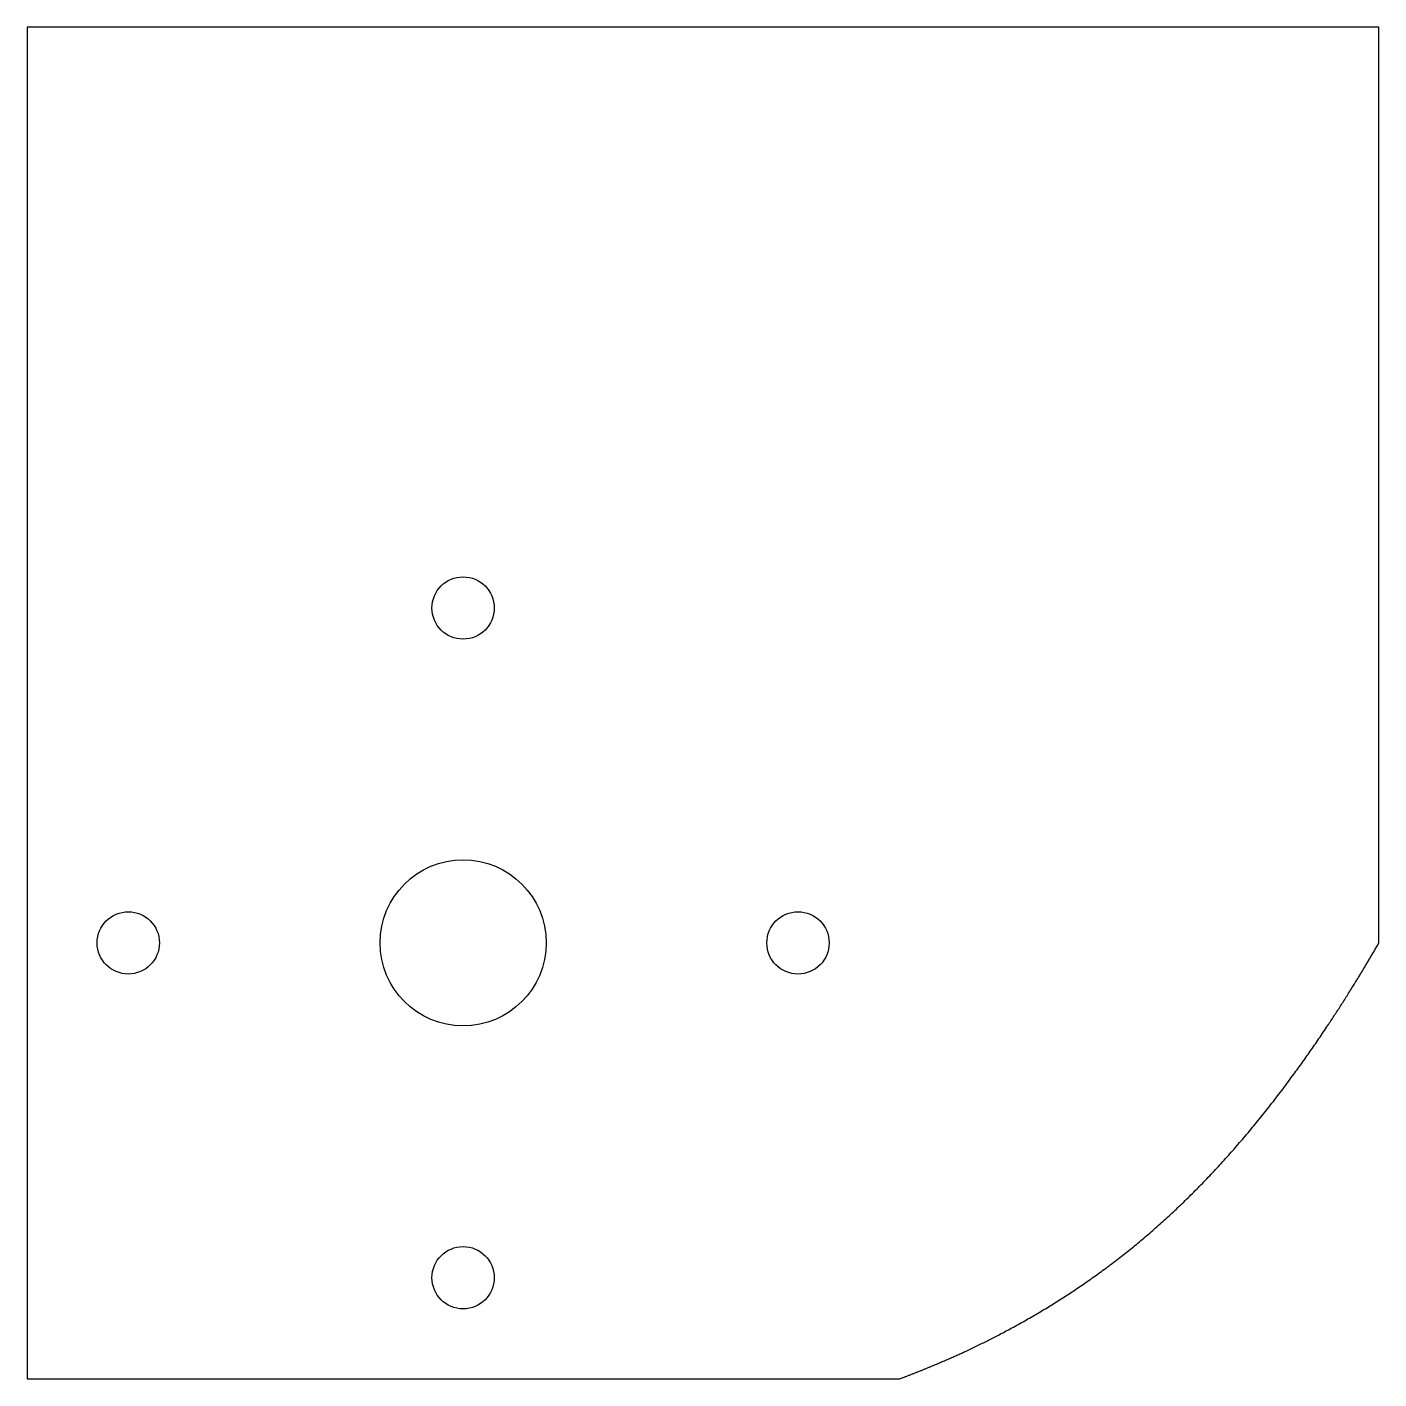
# Model space of a CAD drawing. Header units: millimetres. Extents: x -21.1 to 44, y 670.9 to 736.
import ezdxf

# ---------------------------------------------------------------- set-up
doc = ezdxf.new("R2010")
doc.units = ezdxf.units.MM
doc.layers.get('0').update_dxf_attribs({"linetype": 'CONTINUOUS'})

msp = doc.modelspace()

# ---------------------------------------------------------------- linework, layer by layer
for p, q in [((44.032, 735.985), (-21.069, 735.985)), ((-21.069, 735.985), (-21.069, 670.884)), ((44.032, 691.884), (44.032, 735.985)), ((-21.069, 670.884), (20.931, 670.884))]:
    msp.add_line(p, q)
for centre, radius in [((-0.069, 708.009), 1.5), ((-0.069, 691.884), 4), ((-16.194, 691.884), 1.5), ((16.056, 691.884), 1.5), ((-0.069, 675.759), 1.5)]:
    msp.add_circle(centre, radius)
msp.add_open_spline([(20.931, 670.884), (21.498, 671.095), (22.624, 671.536), (24.285, 672.254), (26.442, 673.324), (29.035, 674.864), (31.519, 676.621), (33.884, 678.613), (36.128, 680.843), (38.258, 683.299), (40.284, 685.961), (41.827, 688.242), (42.945, 690.033), (43.673, 691.261), (44.032, 691.884)], degree=5)

doc.saveas('drawing.dxf')
